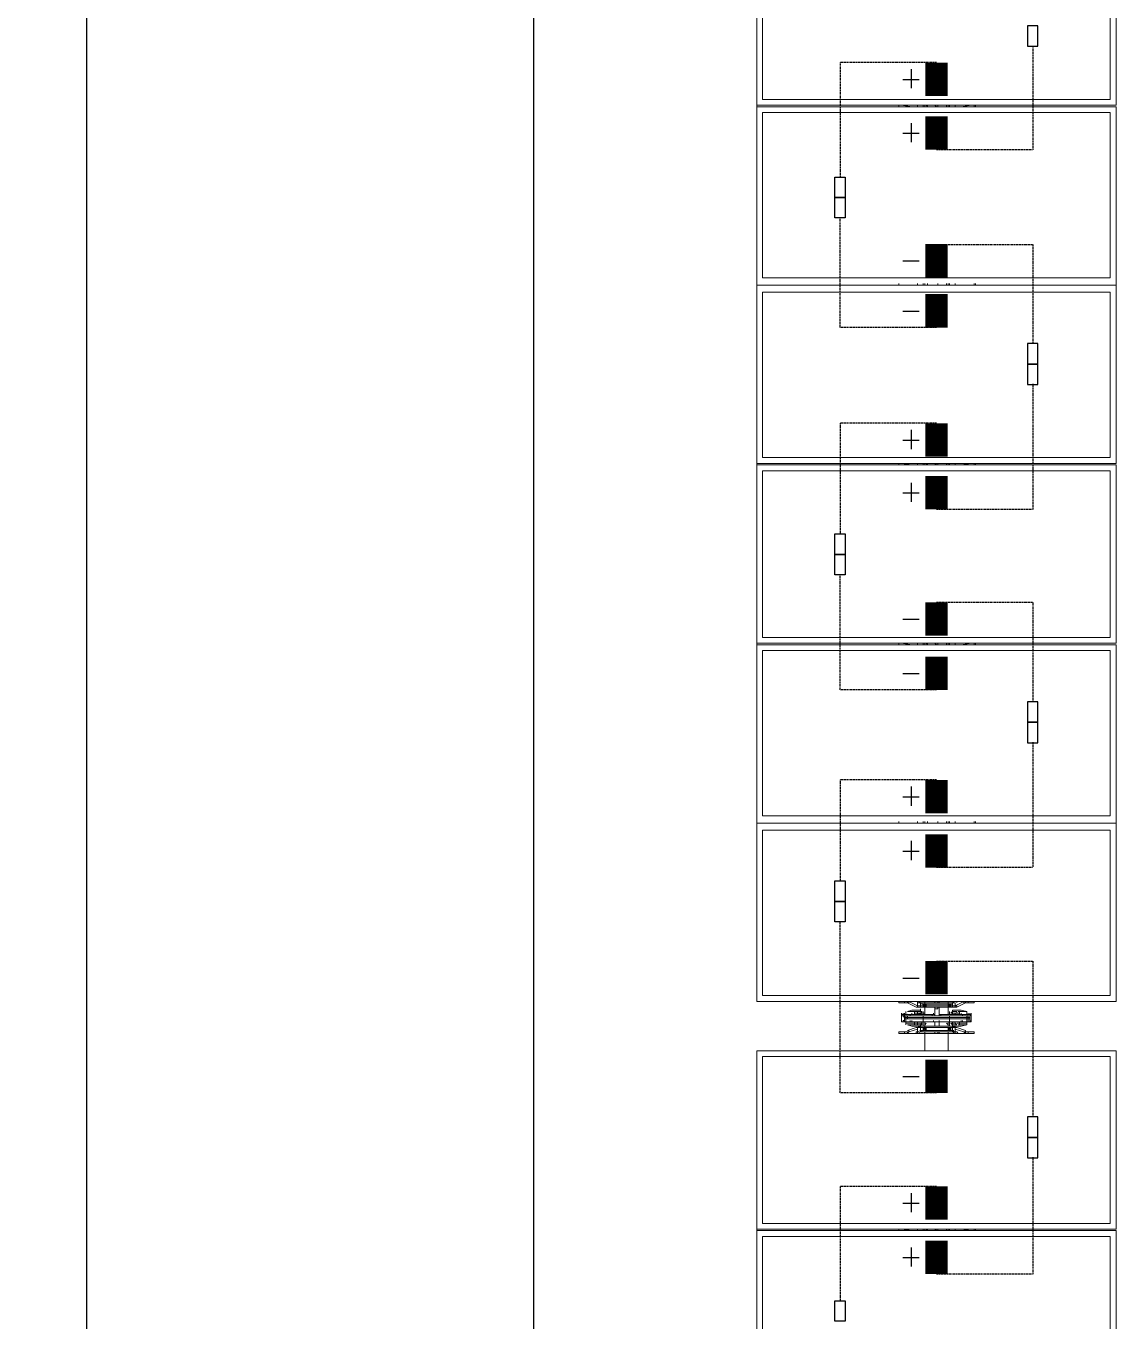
# Model space of a CAD drawing. Header units: feet. Extents: x -13743 to 68376, y -48 to 67763.
# Drawn here: x 4211.7 to 4455.3, y 66401.8 to 66691 of the extents above; entities that cross this region are included whole.
import ezdxf

# ---------------------------------------------------------------- set-up
doc = ezdxf.new("R2010")
doc.units = ezdxf.units.FT
doc.header["$MEASUREMENT"] = 0
doc.linetypes.add('HIDDEN', pattern=[0.375, 0.25, -0.125])
for name, color, linetype in [('E-HARN-COMP', 8, 'Continuous'), ('E-TRNK-CABL-NEG', 6, 'HIDDEN'), ('E-TRUNK-CABLE-POS', 6, 'HIDDEN'), ('G-ANNO-TEXT', 1, 'Continuous'), ('Polarity-Text', 7, 'Continuous')]:
    doc.layers.add(name, color=color, linetype=linetype)

# ---------------------------------------------------------------- blocks, each defined once
blk = doc.blocks.new('A$C47dfd34d')
at = {"lineweight": 5}
for points in [[(13.6994, 0.4133), (11.8445, 0.4133)], [(13.4861, 0.4067), (13.4861, 0.0067)], [(13.4928, 0.4133), (13.4928, 0)], [(15.6094, 0.4133), (13.7561, 0.4133)], [(13.4928, 0.235), (13.4945, 0.2467), (13.4945, 0.2433)], [(13.7228, 0.2233), (13.7228, 0.225), (13.7211, 0.225), (13.7194, 0.2283), (13.7211, 0.2283), (13.7228, 0.225), (13.7261, 0.225), (13.7261, 0.2283), (13.7244, 0.2283), (13.7261, 0.2283), (13.7261, 0.23), (13.7228, 0.24), (13.7228, 0.2383), (13.7211, 0.2383), (13.7194, 0.24), (13.7211, 0.24), (13.7211, 0.2433), (13.7211, 0.25), (13.7194, 0.25), (13.7194, 0.1633), (13.7211, 0.1633), (13.7211, 0.17), (13.7211, 0.1733), (13.7194, 0.1733), (13.7211, 0.175), (13.7211, 0.1733), (13.7228, 0.1733), (13.7261, 0.1833), (13.7261, 0.185), (13.7244, 0.185), (13.7261, 0.185), (13.7261, 0.1883), (13.7228, 0.1883), (13.7211, 0.1883), (13.7211, 0.2233), (13.7228, 0.2233), (13.7228, 0.2217), (13.7228, 0.22), (13.7244, 0.22), (13.7244, 0.2183), (13.7228, 0.22)], [(13.7194, 0.24), (13.7211, 0.24)], [(13.7211, 0.2383), (13.7244, 0.2283), (13.7211, 0.2283), (13.7211, 0.23), (13.7194, 0.23)], [(13.7211, 0.24), (13.7211, 0.24)], [(13.7278, 0.2217), (13.7328, 0.2217), (13.7311, 0.2217), (13.7328, 0.2217), (13.7311, 0.2217), (13.7328, 0.2217), (13.7328, 0.2417), (13.7361, 0.2417), (13.7361, 0.2217), (13.7361, 0.1717), (13.7378, 0.1717), (13.7378, 0.1683), (13.7394, 0.1683), (13.7411, 0.1667), (13.7411, 0.1683), (13.7411, 0.1783), (13.7411, 0.2), (13.7411, 0.2017), (13.7411, 0.2033), (13.7428, 0.2033)], [(13.7278, 0.2267), (13.7278, 0.225), (13.7278, 0.235), (13.7294, 0.24), (13.7294, 0.2317), (13.7311, 0.2317), (13.7311, 0.2417), (13.7294, 0.2417)], [(13.7378, 0.2433), (13.7361, 0.2433), (13.7378, 0.2433), (13.7361, 0.2433), (13.7344, 0.2433), (13.7328, 0.2433), (13.7344, 0.2433), (13.7328, 0.2433), (13.7328, 0.2417), (13.7311, 0.2417)], [(13.7344, 0.2467), (13.7328, 0.2467), (13.7328, 0.245), (13.7344, 0.245), (13.7344, 0.2433), (13.7361, 0.2433), (13.7361, 0.24)], [(13.7344, 0.245), (13.7328, 0.245), (13.7328, 0.2467), (13.7328, 0.245), (13.7344, 0.245), (13.7344, 0.2433), (13.7361, 0.2433), (13.7361, 0.2417), (13.7378, 0.2417), (13.7378, 0.2433), (13.7394, 0.245), (13.7411, 0.245), (13.7411, 0.2467), (13.7428, 0.2467)], [(13.7328, 0.2433), (13.7328, 0.235), (13.7328, 0.2433), (13.7328, 0.245), (13.7328, 0.2467), (13.7394, 0.2467), (13.7394, 0.245), (13.7394, 0.2433), (13.7378, 0.2433), (13.7394, 0.2433), (13.7378, 0.2433), (13.7394, 0.2433), (13.7378, 0.2433), (13.7361, 0.2433), (13.7378, 0.2433), (13.7394, 0.2433), (13.7378, 0.2433), (13.7394, 0.2433), (13.7394, 0.245), (13.7411, 0.245), (13.7428, 0.245), (13.7411, 0.245), (13.7428, 0.245), (13.7411, 0.245), (13.7411, 0.2467), (13.7394, 0.2467)], [(13.7328, 0.245), (13.7328, 0.245)], [(13.7328, 0.245), (13.7328, 0.245)], [(13.7344, 0.2433), (13.7361, 0.2433)], [(13.7361, 0.1667), (13.7344, 0.1667), (13.7411, 0.1667), (13.7428, 0.1667), (13.7411, 0.1667), (13.7394, 0.1683), (13.7411, 0.1683), (13.7411, 0.17), (13.7428, 0.17), (13.7411, 0.17), (13.7394, 0.17), (13.7411, 0.17), (13.7411, 0.1683), (13.7394, 0.1683), (13.7378, 0.1683), (13.7378, 0.1717), (13.7394, 0.1717), (13.7394, 0.17), (13.7394, 0.1717), (13.7378, 0.1717), (13.7361, 0.1717), (13.7361, 0.2217), (13.7361, 0.24), (13.7378, 0.24), (13.7394, 0.24), (13.7378, 0.24), (13.7394, 0.24)], [(13.7361, 0.2433), (13.7378, 0.2433)], [(13.7361, 0.2433), (13.7378, 0.2433)], [(13.7394, 0.2217), (13.7394, 0.2417), (13.7378, 0.2417), (13.7378, 0.2217), (13.7361, 0.2217), (13.7361, 0.24), (13.7378, 0.24), (13.7361, 0.24), (13.7361, 0.2217), (13.7378, 0.2217), (13.7378, 0.1917), (13.7394, 0.1917), (13.7394, 0.2217), (13.7394, 0.1917), (13.7378, 0.1917), (13.7378, 0.2217), (13.7361, 0.2217), (13.7361, 0.1917), (13.7378, 0.1917), (13.7378, 0.1717), (13.7394, 0.1717), (13.7394, 0.1917), (13.7394, 0.1717), (13.7378, 0.1717), (13.7378, 0.1917), (13.7361, 0.1917), (13.7378, 0.1917), (13.7378, 0.1717), (13.7394, 0.1717), (13.7394, 0.1917)], [(13.7378, 0.2433), (13.7394, 0.2433)], [(13.7378, 0.2433), (13.7394, 0.2433)], [(13.7378, 0.2433), (13.7394, 0.2433)], [(13.7378, 0.2433), (13.7394, 0.2433)], [(13.7378, 0.2433), (13.7394, 0.2433)], [(13.7378, 0.2433), (13.7394, 0.2433)], [(13.7378, 0.2433), (13.7394, 0.2433)], [(13.7378, 0.2433), (13.7394, 0.2433)], [(13.7378, 0.2433), (13.7394, 0.2433)], [(13.7378, 0.2433), (13.7394, 0.2433)], [(13.7394, 0.2417), (13.7394, 0.2433)], [(13.7394, 0.2433), (13.7411, 0.2433)], [(13.7394, 0.2433), (13.7411, 0.2433)], [(13.7394, 0.2433), (13.7411, 0.2433)], [(13.7394, 0.2433), (13.7411, 0.2433), (13.7411, 0.235), (13.7411, 0.2433)], [(13.7394, 0.2433), (13.7411, 0.2433)], [(13.7394, 0.2433), (13.7411, 0.2433)], [(13.7411, 0.245), (13.7411, 0.245)], [(13.7411, 0.245), (13.7411, 0.245)], [(13.7411, 0.245), (13.7411, 0.245)], [(13.7411, 0.2433), (13.7428, 0.2433)], [(13.7411, 0.2433), (13.7428, 0.2433)], [(13.7411, 0.2433), (13.7428, 0.2433)], [(13.7411, 0.2433), (13.7428, 0.2433)], [(13.7411, 0.2433), (13.7428, 0.2433)], [(13.7444, 0.2317), (13.7444, 0.23), (13.7444, 0.2283), (13.7428, 0.2283), (13.7428, 0.2317), (13.7411, 0.2317), (13.7428, 0.2317), (13.7428, 0.2283), (13.7411, 0.2283), (13.7444, 0.2283), (13.7444, 0.23), (13.7444, 0.2317), (13.7411, 0.2317), (13.7411, 0.2417), (13.7444, 0.2417), (13.7411, 0.2417), (13.7428, 0.2417)], [(13.7411, 0.2317), (13.7428, 0.2317), (13.7428, 0.2283), (13.7444, 0.2283), (13.7444, 0.23), (13.7444, 0.2233), (13.7428, 0.2233), (13.7411, 0.2283), (13.7428, 0.2283), (13.7428, 0.2233), (13.7444, 0.2233), (13.7444, 0.23), (13.7444, 0.2317), (13.7444, 0.24), (13.7461, 0.235), (13.7461, 0.225), (13.7444, 0.225), (13.7444, 0.2267), (13.7444, 0.225), (13.7461, 0.225), (13.7461, 0.235), (13.7444, 0.24), (13.7444, 0.2317), (13.7411, 0.2317), (13.7411, 0.2417), (13.7444, 0.2417)], [(13.7461, 0.235), (13.7444, 0.24), (13.7444, 0.2317), (13.7411, 0.2317), (13.7411, 0.2417)], [(13.7428, 0.24), (13.7428, 0.24)], [(13.7428, 0.24), (13.7428, 0.24)], [(13.7428, 0.24), (13.7428, 0.24)], [(13.7561, 0.2433), (13.7544, 0.2433), (13.7561, 0.2433)], [(13.7561, 0.2433), (13.7544, 0.2433), (13.7561, 0.2433)], [(13.7544, 0.24), (13.7544, 0.24)], [(13.7544, 0.24), (13.7544, 0.24)], [(13.9611, 0.235), (13.9611, 0.2467), (13.9611, 0.2433)], [(14.1661, 0.235), (14.1678, 0.2467), (14.1678, 0.2433)], [(14.3727, 0.235), (14.3744, 0.2467), (14.3744, 0.2433)], [(14.5794, 0.235), (14.5794, 0.2467), (14.5794, 0.2433)], [(14.7844, 0.235), (14.7861, 0.2467), (14.7861, 0.2433)], [(13.4928, 0.2283), (13.4945, 0.2283)], [(13.7194, 0.23), (13.7194, 0.23)], [(13.7194, 0.2283), (13.7194, 0.2283)], [(13.7211, 0.2233), (13.7211, 0.225)], [(13.7278, 0.1783), (13.7278, 0.1883), (13.7278, 0.225), (13.7261, 0.225), (13.7278, 0.225), (13.7261, 0.2283), (13.7261, 0.23)], [(13.7261, 0.225), (13.7261, 0.225)], [(13.7261, 0.225), (13.7261, 0.2217)], [(13.7278, 0.205), (13.7278, 0.2083), (13.7328, 0.2083), (13.7328, 0.2117), (13.7328, 0.21), (13.7328, 0.2117), (13.7328, 0.2367), (13.7344, 0.2367)], [(13.7278, 0.235), (13.7278, 0.225), (13.7294, 0.225), (13.7311, 0.2233), (13.7294, 0.225), (13.7311, 0.2233), (13.7311, 0.225)], [(13.7278, 0.225), (13.7278, 0.225)], [(13.7294, 0.235), (13.7294, 0.235)], [(13.7294, 0.2317), (13.7294, 0.23), (13.7294, 0.2283), (13.7311, 0.2283), (13.7311, 0.2317), (13.7328, 0.2317)], [(13.7294, 0.23), (13.7294, 0.225), (13.7294, 0.2233), (13.7311, 0.2233), (13.7311, 0.2283), (13.7328, 0.2283)], [(13.7328, 0.2233), (13.7311, 0.2233)], [(13.7328, 0.2117), (13.7328, 0.235), (13.7344, 0.235)], [(13.7394, 0.2367), (13.7411, 0.2367), (13.7411, 0.2117), (13.7394, 0.2117)], [(13.7411, 0.21), (13.7411, 0.2083), (13.7411, 0.2117), (13.7411, 0.235), (13.7428, 0.235)], [(13.7411, 0.2283), (13.7428, 0.2283), (13.7428, 0.2233), (13.7444, 0.2233), (13.7444, 0.23)], [(13.7428, 0.2233), (13.7411, 0.2233)], [(13.7428, 0.225), (13.7428, 0.2233), (13.7444, 0.225)], [(13.7444, 0.235), (13.7444, 0.235)], [(13.7444, 0.235), (13.7444, 0.235)], [(13.7494, 0.225), (13.7494, 0.225)], [(13.7494, 0.225), (13.7494, 0.225)], [(13.7511, 0.225), (13.7511, 0.225)], [(13.7511, 0.225), (13.7511, 0.225)], [(13.9611, 0.2283), (13.9628, 0.2283)], [(14.1661, 0.2283), (14.1678, 0.2283)], [(14.3727, 0.2283), (14.3744, 0.2283)], [(14.5794, 0.2283), (14.5811, 0.2283)], [(14.7844, 0.2283), (14.7861, 0.2283)], [(13.4945, 0.2217), (13.4928, 0.2217)], [(13.4928, 0.22), (13.4945, 0.22)], [(13.4945, 0.2167), (13.4928, 0.2167), (13.4945, 0.2183)], [(13.6994, 0.22), (13.7211, 0.22)], [(13.7278, 0.22), (13.7261, 0.22), (13.7244, 0.22), (13.7261, 0.22), (13.7261, 0.2217), (13.7244, 0.2217), (13.7228, 0.2217)], [(13.7228, 0.1933), (13.7228, 0.2183)], [(13.7244, 0.22), (13.7261, 0.22)], [(13.7244, 0.22), (13.7261, 0.22)], [(13.7244, 0.22), (13.7261, 0.22)], [(13.7244, 0.22), (13.7261, 0.22)], [(13.7244, 0.22), (13.7261, 0.22)], [(13.7244, 0.22), (13.7261, 0.22)], [(13.7261, 0.2183), (13.7261, 0.1933)], [(13.7311, 0.2183), (13.7294, 0.22), (13.7278, 0.22), (13.7328, 0.22)], [(13.7328, 0.21), (13.7344, 0.21)], [(13.7328, 0.21), (13.7344, 0.21)], [(13.7361, 0.2217), (13.7378, 0.2217)], [(13.7444, 0.2217), (13.7428, 0.2217), (13.7444, 0.2217), (13.7428, 0.2217), (13.7428, 0.22), (13.7411, 0.22), (13.7494, 0.22)], [(13.7411, 0.21), (13.7411, 0.2117)], [(13.7411, 0.21), (13.7411, 0.2117)], [(13.7411, 0.21), (13.7428, 0.21)], [(13.7411, 0.21), (13.7428, 0.21)], [(13.7411, 0.21), (13.7428, 0.21)], [(13.7411, 0.21), (13.7428, 0.21)], [(13.7411, 0.21), (13.7428, 0.21)], [(13.7411, 0.21), (13.7428, 0.21)], [(13.7411, 0.21), (13.7428, 0.21)], [(13.7411, 0.21), (13.7428, 0.21)], [(13.7411, 0.2083), (13.7411, 0.21)], [(13.7411, 0.21), (13.7428, 0.21)], [(13.7411, 0.21), (13.7428, 0.21)], [(13.7411, 0.21), (13.7428, 0.21)], [(13.9611, 0.2217), (13.9628, 0.2217)], [(13.9611, 0.22), (13.9628, 0.22)], [(13.9611, 0.2183), (13.9611, 0.2167), (13.9628, 0.2167)], [(14.1678, 0.2217), (14.1661, 0.2217)], [(14.1661, 0.22), (14.1678, 0.22)], [(14.1678, 0.2167), (14.1661, 0.2167), (14.1678, 0.2183)], [(14.3744, 0.2217), (14.3727, 0.2217)], [(14.3727, 0.22), (14.3744, 0.22)], [(14.3744, 0.2167), (14.3727, 0.2167), (14.3744, 0.2183)], [(14.5794, 0.2217), (14.5811, 0.2217)], [(14.5794, 0.22), (14.5811, 0.22)], [(14.5794, 0.2183), (14.5794, 0.2167), (14.5811, 0.2167)], [(14.7861, 0.2217), (14.7844, 0.2217)], [(14.7844, 0.22), (14.7861, 0.22)], [(14.7861, 0.2167), (14.7844, 0.2167), (14.7861, 0.2183)], [(13.4928, 0.2067), (13.4945, 0.2083)], [(13.4945, 0.205), (13.4928, 0.205)], [(13.4928, 0.195), (13.4945, 0.195)], [(13.7211, 0.205), (13.7194, 0.205)], [(13.7211, 0.2033), (13.7194, 0.2033)], [(13.7278, 0.2083), (13.7294, 0.2083)], [(13.7328, 0.2017), (13.7328, 0.2), (13.7328, 0.2033), (13.7278, 0.2033)], [(13.7294, 0.1933), (13.7311, 0.195)], [(13.7344, 0.2033), (13.7328, 0.2033), (13.7344, 0.2033), (13.7328, 0.2033), (13.7344, 0.2033), (13.7328, 0.2033), (13.7344, 0.2033), (13.7328, 0.2033), (13.7328, 0.1767), (13.7344, 0.1767)], [(13.7328, 0.2033), (13.7328, 0.2), (13.7328, 0.1783), (13.7344, 0.1783)], [(13.7394, 0.2083), (13.7494, 0.2083)], [(13.7494, 0.2033), (13.7394, 0.2033)], [(13.7394, 0.2017), (13.7411, 0.2017), (13.7411, 0.1767), (13.7394, 0.1767)], [(13.7411, 0.2033), (13.7411, 0.2)], [(13.7411, 0.2033), (13.7411, 0.2)], [(13.7411, 0.2033), (13.7411, 0.2)], [(13.7411, 0.2033), (13.7411, 0.2)], [(13.7411, 0.2033), (13.7428, 0.2033)], [(13.7411, 0.2033), (13.7428, 0.2033)], [(13.7411, 0.2033), (13.7411, 0.2)], [(13.7411, 0.2033), (13.7411, 0.2)], [(13.7411, 0.2033), (13.7428, 0.2033)], [(13.7411, 0.2033), (13.7428, 0.2033)], [(13.7411, 0.2033), (13.7428, 0.2033)], [(13.7411, 0.2033), (13.7428, 0.2033)], [(13.7411, 0.2033), (13.7428, 0.2033)], [(13.7411, 0.2033), (13.7428, 0.2033)], [(13.9611, 0.2067), (13.9611, 0.2083)], [(13.9611, 0.205), (13.9628, 0.205)], [(13.9611, 0.195), (13.9628, 0.195)], [(14.1661, 0.2067), (14.1678, 0.2083)], [(14.1678, 0.205), (14.1661, 0.205)], [(14.1661, 0.195), (14.1678, 0.195)], [(14.3727, 0.2067), (14.3744, 0.2083)], [(14.3744, 0.205), (14.3727, 0.205)], [(14.3727, 0.195), (14.3744, 0.195)], [(14.5794, 0.2067), (14.5794, 0.2083)], [(14.5794, 0.205), (14.5811, 0.205)], [(14.5794, 0.195), (14.5811, 0.195)], [(14.7844, 0.2067), (14.7861, 0.2083)], [(14.7861, 0.205), (14.7844, 0.205)], [(14.7844, 0.195), (14.7861, 0.195)], [(13.4945, 0.1933), (13.4928, 0.1933)], [(13.4928, 0.1917), (13.4945, 0.1917)], [(13.4945, 0.185), (13.4928, 0.185)], [(13.7211, 0.1933), (13.6994, 0.1933)], [(13.7194, 0.1817), (13.7211, 0.1833), (13.7211, 0.185), (13.7244, 0.185), (13.7211, 0.175)], [(13.7194, 0.1833), (13.7194, 0.1833)], [(13.7194, 0.1817), (13.7194, 0.1817)], [(13.7211, 0.1867), (13.7211, 0.1883)], [(13.7228, 0.1867), (13.7228, 0.1883), (13.7228, 0.19)], [(13.7244, 0.1917), (13.7261, 0.1917)], [(13.7244, 0.1917), (13.7261, 0.1917)], [(13.7244, 0.1917), (13.7261, 0.1917)], [(13.7244, 0.1917), (13.7261, 0.1917)], [(13.7244, 0.1917), (13.7261, 0.1917)], [(13.7278, 0.185), (13.7261, 0.185), (13.7278, 0.1883), (13.7261, 0.1883), (13.7278, 0.1883), (13.7294, 0.1883), (13.7311, 0.19), (13.7311, 0.1883), (13.7328, 0.1883)], [(13.7261, 0.19), (13.7261, 0.1883)], [(13.7261, 0.1883), (13.7261, 0.1883)], [(13.7261, 0.1833), (13.7261, 0.185)], [(13.7328, 0.1933), (13.7278, 0.1933)], [(13.7394, 0.1667), (13.7411, 0.1667), (13.7394, 0.1683), (13.7411, 0.1683), (13.7411, 0.1783), (13.7411, 0.1683), (13.7411, 0.1667), (13.7394, 0.1683), (13.7378, 0.1683), (13.7361, 0.1683), (13.7361, 0.1717), (13.7328, 0.1717), (13.7328, 0.1917), (13.7311, 0.1917), (13.7328, 0.1917), (13.7311, 0.1917), (13.7328, 0.1917), (13.7278, 0.1917), (13.7294, 0.1917)], [(13.7278, 0.1883), (13.7278, 0.1883)], [(13.7278, 0.1867), (13.7278, 0.1883), (13.7278, 0.1783), (13.7294, 0.1717)], [(13.7294, 0.1817), (13.7294, 0.18), (13.7311, 0.18), (13.7311, 0.1833)], [(13.7294, 0.18), (13.7294, 0.1717), (13.7311, 0.1717), (13.7311, 0.18), (13.7328, 0.18)], [(13.7328, 0.185), (13.7311, 0.185)], [(13.7378, 0.1717), (13.7361, 0.1717), (13.7361, 0.1917), (13.7361, 0.1717), (13.7361, 0.17), (13.7344, 0.17), (13.7361, 0.17)], [(13.7494, 0.1933), (13.7411, 0.1933)], [(13.7411, 0.1917), (13.7428, 0.1917), (13.7411, 0.1917)], [(13.7411, 0.1917), (13.7428, 0.1917), (13.7411, 0.1917)], [(13.7411, 0.1917), (13.7428, 0.1917), (13.7411, 0.1917), (13.7428, 0.1917), (13.7444, 0.1917), (13.7428, 0.1917), (13.7444, 0.1917)], [(13.7444, 0.1883), (13.7428, 0.19), (13.7444, 0.1883), (13.7428, 0.19), (13.7428, 0.1883), (13.7411, 0.1883)], [(13.7428, 0.185), (13.7428, 0.1833), (13.7444, 0.1833), (13.7428, 0.1833), (13.7428, 0.185), (13.7428, 0.1883), (13.7444, 0.1883), (13.7444, 0.1867), (13.7444, 0.1833), (13.7428, 0.1833), (13.7428, 0.185), (13.7428, 0.1883), (13.7444, 0.1883), (13.7444, 0.1867), (13.7444, 0.1833), (13.7444, 0.1867), (13.7444, 0.1883), (13.7428, 0.1883), (13.7428, 0.185), (13.7411, 0.185), (13.7428, 0.185), (13.7411, 0.185)], [(13.7428, 0.1833), (13.7428, 0.18), (13.7411, 0.18), (13.7444, 0.18), (13.7444, 0.1817)], [(13.7411, 0.18), (13.7411, 0.1717), (13.7444, 0.1717), (13.7444, 0.18)], [(13.7494, 0.1883), (13.7494, 0.1883)], [(13.7494, 0.1883), (13.7494, 0.1883)], [(13.7511, 0.1917), (13.7528, 0.1917)], [(13.7511, 0.1917), (13.7528, 0.1917)], [(13.7511, 0.1917), (13.7528, 0.1917)], [(13.7511, 0.1917), (13.7528, 0.1917)], [(13.7511, 0.1917), (13.7528, 0.1917)], [(13.7511, 0.1917), (13.7528, 0.1917)], [(13.7511, 0.1883), (13.7511, 0.1883)], [(13.7511, 0.1883), (13.7511, 0.1883)], [(13.7528, 0.1933), (13.7544, 0.1933)], [(13.9611, 0.1933), (13.9628, 0.1933)], [(13.9611, 0.1917), (13.9628, 0.1917)], [(13.9611, 0.185), (13.9628, 0.185)], [(14.1678, 0.1933), (14.1661, 0.1933)], [(14.1661, 0.1917), (14.1678, 0.1917)], [(14.1678, 0.185), (14.1661, 0.185)], [(14.3744, 0.1933), (14.3727, 0.1933)], [(14.3727, 0.1917), (14.3744, 0.1917)], [(14.3744, 0.185), (14.3727, 0.185)], [(14.5794, 0.1933), (14.5811, 0.1933)], [(14.5794, 0.1917), (14.5811, 0.1917)], [(14.5794, 0.185), (14.5811, 0.185)], [(14.7861, 0.1933), (14.7844, 0.1933)], [(14.7844, 0.1917), (14.7861, 0.1917)], [(14.7861, 0.185), (14.7844, 0.185)], [(13.4945, 0.17), (13.4945, 0.1667), (13.4928, 0.1783)], [(13.4945, 0.1667), (13.4945, 0.1667)], [(13.7211, 0.1733), (13.7194, 0.1733), (13.7194, 0.1717)], [(13.7211, 0.17), (13.7194, 0.17), (13.7211, 0.17)], [(13.7211, 0.1733), (13.7211, 0.1733)], [(13.7294, 0.1783), (13.7294, 0.1783)], [(13.7311, 0.1717), (13.7328, 0.1717), (13.7328, 0.1683), (13.7328, 0.1783), (13.7328, 0.1683), (13.7328, 0.1667), (13.7344, 0.1683), (13.7328, 0.1667), (13.7344, 0.1667), (13.7328, 0.1667), (13.7344, 0.1667)], [(13.7344, 0.17), (13.7328, 0.17), (13.7328, 0.1683), (13.7344, 0.1683), (13.7361, 0.1683), (13.7344, 0.1683), (13.7361, 0.1683)], [(13.7328, 0.1683), (13.7328, 0.1683)], [(13.7328, 0.1667), (13.7328, 0.1667)], [(13.7378, 0.17), (13.7361, 0.17), (13.7361, 0.1717), (13.7361, 0.17), (13.7378, 0.17), (13.7361, 0.17), (13.7378, 0.17), (13.7394, 0.17), (13.7411, 0.17), (13.7394, 0.17), (13.7378, 0.17), (13.7361, 0.17), (13.7378, 0.17), (13.7394, 0.17), (13.7378, 0.17), (13.7394, 0.17), (13.7378, 0.17), (13.7361, 0.17), (13.7378, 0.17), (13.7394, 0.17), (13.7378, 0.17), (13.7361, 0.17), (13.7378, 0.17), (13.7394, 0.17), (13.7394, 0.1717), (13.7378, 0.1717), (13.7378, 0.1683), (13.7394, 0.1683), (13.7411, 0.1667), (13.7411, 0.1683), (13.7411, 0.17), (13.7394, 0.17), (13.7411, 0.17), (13.7428, 0.17), (13.7411, 0.17), (13.7411, 0.1683), (13.7428, 0.1683)], [(13.7378, 0.1683), (13.7394, 0.1683)], [(13.7378, 0.1683), (13.7394, 0.1683)], [(13.7394, 0.1683), (13.7378, 0.1683)], [(13.7378, 0.1683), (13.7394, 0.1683)], [(13.7378, 0.1683), (13.7394, 0.1683)], [(13.7394, 0.1683), (13.7378, 0.1683)], [(13.7428, 0.1667), (13.7411, 0.1667), (13.7394, 0.1683), (13.7411, 0.1683), (13.7411, 0.1783), (13.7428, 0.1783)], [(13.7394, 0.1683), (13.7411, 0.1683)], [(13.7394, 0.1683), (13.7411, 0.1683)], [(13.7411, 0.1683), (13.7411, 0.1783)], [(13.7411, 0.1783), (13.7411, 0.1683)], [(13.7411, 0.1717), (13.7428, 0.1717)], [(13.7411, 0.1667), (13.7411, 0.1667)], [(13.7411, 0.1667), (13.7411, 0.1667)], [(13.7411, 0.1667), (13.7411, 0.1667)], [(13.7428, 0.1717), (13.7428, 0.1717)], [(13.7428, 0.1717), (13.7428, 0.1717)], [(13.7428, 0.1717), (13.7428, 0.1717)], [(13.7444, 0.1783), (13.7444, 0.1783)], [(13.7444, 0.1783), (13.7444, 0.1783)], [(13.7461, 0.1783), (13.7444, 0.1717)], [(13.7544, 0.1733), (13.7544, 0.1733)], [(13.7544, 0.1733), (13.7544, 0.1733)], [(13.7544, 0.17), (13.7544, 0.17)], [(13.7561, 0.17), (13.7544, 0.17), (13.7561, 0.17)], [(13.7544, 0.17), (13.7544, 0.17)], [(13.7561, 0.17), (13.7544, 0.17), (13.7561, 0.17)], [(13.9611, 0.17), (13.9611, 0.1667), (13.9611, 0.1783)], [(13.9611, 0.1667), (13.9611, 0.1667)], [(14.1678, 0.17), (14.1678, 0.1667), (14.1661, 0.1783)], [(14.1678, 0.1667), (14.1678, 0.1667)], [(14.3744, 0.17), (14.3744, 0.1667), (14.3727, 0.1783)], [(14.3744, 0.1667), (14.3744, 0.1667)], [(14.5794, 0.17), (14.5794, 0.1667), (14.5794, 0.1783)], [(14.5794, 0.1667), (14.5794, 0.1667)], [(14.7861, 0.17), (14.7861, 0.1667), (14.7844, 0.1783)], [(14.7861, 0.1667), (14.7861, 0.1667)], [(13.4928, 0.1633), (13.4945, 0.1633)], [(13.4928, 0.1617), (13.4945, 0.1617)], [(13.9611, 0.1633), (13.9628, 0.1633)], [(13.9611, 0.1617), (13.9628, 0.1617)], [(14.1661, 0.1633), (14.1678, 0.1633)], [(14.1661, 0.1617), (14.1678, 0.1617)], [(14.3727, 0.1633), (14.3744, 0.1633)], [(14.3727, 0.1617), (14.3744, 0.1617)], [(14.5794, 0.1633), (14.5811, 0.1633)], [(14.5794, 0.1617), (14.5811, 0.1617)], [(14.7844, 0.1633), (14.7861, 0.1633)], [(14.7844, 0.1617), (14.7861, 0.1617)]]:
    blk.add_lwpolyline(points, dxfattribs=at)
for points in [[(13.2878, 0), (13.2878, 0.4133), (13.4928, 0.4133), (13.4928, 0)], [(13.2945, 0.0067), (13.2945, 0.4067), (13.4861, 0.4067), (13.4861, 0.0067)], [(13.4945, 0), (13.4945, 0.4133), (13.6994, 0.4133), (13.6994, 0)], [(13.5011, 0.0067), (13.5011, 0.4067), (13.6928, 0.4067), (13.6928, 0.0067)], [(13.7561, 0.4133), (13.7561, 0), (13.9611, 0), (13.9611, 0.4133)], [(13.7561, 0), (13.7561, 0.4133)], [(13.9528, 0.4067), (13.9528, 0.0067), (13.7628, 0.0067), (13.7628, 0.4067)], [(13.7628, 0.0067), (13.7628, 0.4067)], [(14.1661, 0.4133), (14.1661, 0), (13.9611, 0), (13.9611, 0.4133)], [(13.9694, 0.4067), (14.1594, 0.4067), (14.1594, 0.0067), (13.9694, 0.0067)], [(14.1678, 0.4133), (14.3727, 0.4133), (14.3727, 0), (14.1678, 0)], [(14.1744, 0.4067), (14.1744, 0.0067), (14.3661, 0.0067), (14.3661, 0.4067)], [(14.3744, 0.4133), (14.5794, 0.4133), (14.5794, 0), (14.3744, 0)], [(14.3811, 0.4067), (14.3811, 0.0067), (14.5711, 0.0067), (14.5711, 0.4067)], [(14.5794, 0), (14.7844, 0), (14.7844, 0.4133), (14.5794, 0.4133)], [(14.5877, 0.0067), (14.7777, 0.0067), (14.7777, 0.4067), (14.5877, 0.4067)], [(14.7861, 0.4133), (14.7861, 0), (14.9911, 0), (14.9911, 0.4133)], [(14.9844, 0.4067), (14.9844, 0.0067), (14.7927, 0.0067), (14.7927, 0.4067)], [(13.4945, 0.25), (13.4928, 0.25)], [(13.7194, 0.2433), (13.7211, 0.2433)], [(13.7428, 0.2433), (13.7411, 0.2433), (13.7428, 0.2433), (13.7411, 0.2433), (13.7411, 0.235), (13.7411, 0.2433), (13.7411, 0.245), (13.7411, 0.2467), (13.7411, 0.245), (13.7394, 0.245), (13.7394, 0.2467), (13.7328, 0.2467), (13.7394, 0.2467), (13.7411, 0.2467), (13.7394, 0.2467), (13.7394, 0.245), (13.7394, 0.2433), (13.7394, 0.2417), (13.7394, 0.2433), (13.7411, 0.2433), (13.7394, 0.2433), (13.7411, 0.2433), (13.7411, 0.235), (13.7411, 0.2433), (13.7411, 0.245), (13.7394, 0.245), (13.7411, 0.245), (13.7394, 0.245), (13.7411, 0.245), (13.7411, 0.2433)], [(13.7361, 0.2433), (13.7344, 0.2433)], [(13.7378, 0.2417), (13.7361, 0.2417), (13.7378, 0.2417), (13.7378, 0.2433), (13.7394, 0.245), (13.7411, 0.245), (13.7411, 0.2467), (13.7428, 0.2467), (13.7411, 0.2467), (13.7411, 0.245), (13.7394, 0.245), (13.7378, 0.2433)], [(13.7361, 0.2433), (13.7361, 0.24), (13.7361, 0.2433), (13.7378, 0.2433)], [(13.7378, 0.2417), (13.7378, 0.2217), (13.7394, 0.2217), (13.7394, 0.2417)], [(13.7378, 0.2417), (13.7378, 0.2217), (13.7394, 0.2217), (13.7394, 0.2417)], [(13.7511, 0.2283), (13.7494, 0.2283), (13.7494, 0.23), (13.7544, 0.24), (13.7544, 0.2433), (13.7544, 0.25), (13.7561, 0.25), (13.7544, 0.25), (13.7544, 0.2433), (13.7544, 0.24), (13.7544, 0.2383), (13.7561, 0.2383), (13.7511, 0.2283), (13.7511, 0.225), (13.7544, 0.225), (13.7544, 0.2233), (13.7544, 0.1883), (13.7528, 0.1883), (13.7528, 0.19), (13.7528, 0.1917), (13.7511, 0.1917), (13.7511, 0.19), (13.7528, 0.19), (13.7528, 0.1883), (13.7544, 0.1883), (13.7544, 0.2233), (13.7528, 0.2233), (13.7528, 0.2217), (13.7528, 0.2233), (13.7544, 0.2233), (13.7544, 0.225), (13.7511, 0.225), (13.7511, 0.2283), (13.7494, 0.2283), (13.7494, 0.225), (13.7511, 0.225), (13.7494, 0.225), (13.7494, 0.1883), (13.7511, 0.1883), (13.7494, 0.1883), (13.7494, 0.185), (13.7494, 0.1833), (13.7494, 0.185), (13.7511, 0.185), (13.7511, 0.1883), (13.7544, 0.1883), (13.7511, 0.1883), (13.7511, 0.185), (13.7511, 0.1833), (13.7494, 0.1833), (13.7544, 0.1733), (13.7544, 0.175), (13.7561, 0.175), (13.7511, 0.185), (13.7494, 0.185), (13.7494, 0.1883), (13.7511, 0.1883), (13.7494, 0.1883), (13.7494, 0.225), (13.7511, 0.225), (13.7511, 0.2217), (13.7528, 0.2217), (13.7511, 0.2217), (13.7511, 0.22), (13.7528, 0.22), (13.7511, 0.22), (13.7528, 0.22), (13.7511, 0.22), (13.7528, 0.22), (13.7511, 0.22), (13.7528, 0.22), (13.7511, 0.22), (13.7528, 0.22), (13.7511, 0.2183), (13.7511, 0.22), (13.7511, 0.2217), (13.7511, 0.225), (13.7494, 0.225), (13.7494, 0.2283), (13.7494, 0.23), (13.7494, 0.2283)], [(13.7561, 0.2267), (13.7544, 0.225), (13.7544, 0.2283), (13.7511, 0.2283), (13.7494, 0.2283), (13.7494, 0.23), (13.7544, 0.24), (13.7544, 0.2383), (13.7561, 0.2383), (13.7511, 0.2283), (13.7544, 0.2283), (13.7544, 0.225)], [(13.7561, 0.24), (13.7544, 0.24)], [(13.9628, 0.25), (13.9611, 0.25)], [(14.1678, 0.25), (14.1661, 0.25)], [(14.3744, 0.25), (14.3727, 0.25)], [(14.5811, 0.25), (14.5794, 0.25)], [(14.7861, 0.25), (14.7844, 0.25)], [(13.7394, 0.2117), (13.7411, 0.2117), (13.7411, 0.2367), (13.7394, 0.2367), (13.7411, 0.2367), (13.7411, 0.2117)], [(13.7411, 0.2117), (13.7411, 0.2083), (13.7411, 0.21), (13.7428, 0.21), (13.7411, 0.21), (13.7411, 0.2083), (13.7411, 0.2117), (13.7411, 0.21), (13.7411, 0.2117), (13.7411, 0.235), (13.7428, 0.235), (13.7411, 0.235), (13.7411, 0.2117), (13.7411, 0.21)], [(13.7411, 0.2233), (13.7428, 0.2233), (13.7444, 0.225), (13.7428, 0.2233), (13.7444, 0.225), (13.7428, 0.2233)], [(13.7444, 0.225), (13.7428, 0.2233), (13.7428, 0.225), (13.7428, 0.2233), (13.7444, 0.225), (13.7428, 0.2233)], [(13.7461, 0.225), (13.7461, 0.235), (13.7461, 0.225), (13.7478, 0.225)], [(13.7561, 0.2283), (13.7561, 0.23), (13.7561, 0.2283), (13.7544, 0.2283)], [(13.7561, 0.2233), (13.7561, 0.225)], [(13.7244, 0.2217), (13.7228, 0.22), (13.7244, 0.2183), (13.7261, 0.22)], [(13.7244, 0.2217), (13.7228, 0.2217), (13.7228, 0.22), (13.7228, 0.2183), (13.7244, 0.2183), (13.7261, 0.2183), (13.7261, 0.22), (13.7261, 0.2217)], [(13.7261, 0.22), (13.7244, 0.22)], [(13.7361, 0.1917), (13.7361, 0.2217), (13.7328, 0.2217), (13.7328, 0.1917)], [(13.7344, 0.21), (13.7328, 0.21), (13.7328, 0.2083), (13.7328, 0.21)], [(13.7378, 0.2217), (13.7378, 0.1917), (13.7394, 0.1917), (13.7394, 0.2217)], [(13.7444, 0.2217), (13.7428, 0.2217), (13.7411, 0.2217), (13.7428, 0.2217), (13.7428, 0.22), (13.7411, 0.22), (13.7494, 0.22), (13.7411, 0.22), (13.7428, 0.22), (13.7428, 0.2217), (13.7411, 0.2217), (13.7428, 0.2217)], [(13.7428, 0.2217), (13.7411, 0.2217)], [(13.7428, 0.21), (13.7411, 0.21), (13.7411, 0.2083), (13.7411, 0.21), (13.7428, 0.21), (13.7411, 0.21)], [(13.7511, 0.2217), (13.7494, 0.22), (13.7511, 0.2183), (13.7528, 0.22)], [(13.7511, 0.2183), (13.7528, 0.2183), (13.7528, 0.22), (13.7528, 0.2217), (13.7511, 0.2217), (13.7494, 0.2217), (13.7494, 0.22), (13.7494, 0.2183)], [(13.7511, 0.2217), (13.7494, 0.22), (13.7511, 0.2183), (13.7528, 0.22)], [(13.7511, 0.2183), (13.7528, 0.2183), (13.7528, 0.22), (13.7528, 0.2217), (13.7511, 0.2217), (13.7494, 0.2217), (13.7494, 0.22), (13.7494, 0.2183)], [(13.7511, 0.22), (13.7511, 0.2183), (13.7528, 0.22), (13.7528, 0.2217), (13.7528, 0.22), (13.7511, 0.22), (13.7528, 0.22), (13.7511, 0.22), (13.7528, 0.22), (13.7511, 0.22), (13.7528, 0.22), (13.7511, 0.22), (13.7528, 0.22)], [(13.7511, 0.1933), (13.7528, 0.1933), (13.7528, 0.2183), (13.7528, 0.1933), (13.7511, 0.1933), (13.7511, 0.1917), (13.7511, 0.19), (13.7528, 0.19), (13.7528, 0.1917), (13.7511, 0.1917), (13.7528, 0.1917), (13.7511, 0.1917), (13.7528, 0.1917), (13.7511, 0.1917), (13.7528, 0.1917), (13.7511, 0.1917), (13.7528, 0.1917), (13.7511, 0.1917), (13.7511, 0.1933), (13.7511, 0.2183)], [(13.7544, 0.22), (13.7528, 0.22), (13.7544, 0.22), (13.7561, 0.22)], [(13.7211, 0.2083), (13.7194, 0.2083)], [(13.7494, 0.2083), (13.7394, 0.2083), (13.7494, 0.2083), (13.7478, 0.2083), (13.7478, 0.205), (13.7494, 0.205), (13.7478, 0.205), (13.7478, 0.2083)], [(13.7394, 0.2033), (13.7494, 0.2033)], [(13.7394, 0.2017), (13.7411, 0.2017), (13.7411, 0.1767), (13.7394, 0.1767), (13.7411, 0.1767), (13.7411, 0.2017)], [(13.7428, 0.2033), (13.7411, 0.2033), (13.7428, 0.2033), (13.7411, 0.2033), (13.7428, 0.2033), (13.7411, 0.2033), (13.7428, 0.2033), (13.7411, 0.2033), (13.7411, 0.2017), (13.7411, 0.2), (13.7411, 0.1783), (13.7428, 0.1783), (13.7411, 0.1783), (13.7411, 0.2), (13.7411, 0.2017), (13.7411, 0.2033)], [(13.7428, 0.2033), (13.7411, 0.2033)], [(13.7428, 0.2033), (13.7411, 0.2033)], [(13.7561, 0.2083), (13.7544, 0.2083)], [(13.7561, 0.2083), (13.7544, 0.2083)], [(13.7544, 0.205), (13.7561, 0.205)], [(13.7544, 0.2033), (13.7561, 0.2033)], [(13.7194, 0.185), (13.7211, 0.185), (13.7228, 0.1883), (13.7211, 0.1883)], [(13.7244, 0.19), (13.7261, 0.1917), (13.7261, 0.1933), (13.7244, 0.1933), (13.7228, 0.1933), (13.7228, 0.1917), (13.7228, 0.19)], [(13.7244, 0.1933), (13.7228, 0.1917), (13.7244, 0.19), (13.7261, 0.1917)], [(13.7244, 0.1933), (13.7228, 0.1933), (13.7228, 0.1917), (13.7228, 0.19), (13.7244, 0.19), (13.7261, 0.19), (13.7261, 0.1917), (13.7261, 0.1933)], [(13.7261, 0.1917), (13.7244, 0.1917)], [(13.7261, 0.1917), (13.7244, 0.1917)], [(13.7294, 0.1883), (13.7311, 0.19)], [(13.7294, 0.1833), (13.7294, 0.1883), (13.7311, 0.1883), (13.7311, 0.185)], [(13.7411, 0.1933), (13.7494, 0.1933)], [(13.7444, 0.1917), (13.7428, 0.1917), (13.7411, 0.1917), (13.7428, 0.1917)], [(13.7428, 0.19), (13.7444, 0.1883), (13.7428, 0.19), (13.7444, 0.1883), (13.7428, 0.19), (13.7444, 0.1883), (13.7428, 0.19), (13.7428, 0.1883), (13.7411, 0.1883), (13.7428, 0.1883)], [(13.7428, 0.18), (13.7428, 0.1833), (13.7428, 0.18), (13.7411, 0.18)], [(13.7444, 0.1717), (13.7444, 0.18), (13.7411, 0.18), (13.7411, 0.1717)], [(13.7444, 0.1717), (13.7444, 0.18), (13.7411, 0.18), (13.7411, 0.1717)], [(13.7444, 0.1867), (13.7444, 0.1883), (13.7461, 0.1883), (13.7461, 0.1783), (13.7461, 0.1883), (13.7461, 0.1783), (13.7444, 0.1717), (13.7461, 0.1783), (13.7461, 0.1883), (13.7444, 0.1883)], [(13.7444, 0.18), (13.7444, 0.1817)], [(13.7511, 0.1933), (13.7494, 0.1917), (13.7511, 0.19), (13.7528, 0.1917)], [(13.7511, 0.19), (13.7528, 0.19), (13.7528, 0.1917), (13.7528, 0.1933), (13.7511, 0.1933), (13.7494, 0.1933), (13.7494, 0.1917), (13.7494, 0.19)], [(13.7511, 0.1933), (13.7494, 0.1917), (13.7511, 0.19), (13.7528, 0.1917)], [(13.7511, 0.19), (13.7528, 0.19), (13.7528, 0.1917), (13.7528, 0.1933), (13.7511, 0.1933), (13.7494, 0.1933), (13.7494, 0.1917), (13.7494, 0.19)], [(13.7561, 0.1867), (13.7544, 0.1883), (13.7544, 0.185), (13.7511, 0.185), (13.7561, 0.175), (13.7544, 0.175), (13.7544, 0.1733), (13.7494, 0.1833), (13.7511, 0.1833), (13.7511, 0.185), (13.7544, 0.185), (13.7544, 0.1883), (13.7561, 0.1867), (13.7561, 0.1883)], [(13.7528, 0.1917), (13.7511, 0.1917)], [(13.7511, 0.19), (13.7511, 0.1883)], [(13.7528, 0.1933), (13.7528, 0.1917)], [(13.7544, 0.1933), (13.7561, 0.1933)], [(13.7544, 0.1867), (13.7544, 0.1883)], [(13.7544, 0.1833), (13.7561, 0.1833), (13.7561, 0.185), (13.7561, 0.1833)], [(13.7361, 0.1683), (13.7344, 0.1683)], [(13.7344, 0.1667), (13.7394, 0.1667), (13.7411, 0.1667), (13.7394, 0.1667), (13.7411, 0.1667)], [(13.7378, 0.1683), (13.7394, 0.1683)], [(13.7428, 0.1717), (13.7411, 0.1717)], [(13.7428, 0.1683), (13.7411, 0.1683), (13.7411, 0.17), (13.7428, 0.17), (13.7411, 0.17), (13.7411, 0.1683)], [(13.7561, 0.1733), (13.7544, 0.1733), (13.7544, 0.1717), (13.7544, 0.17), (13.7544, 0.1633), (13.7561, 0.1633), (13.7544, 0.1633), (13.7544, 0.17), (13.7544, 0.1717), (13.7544, 0.1733)]]:
    blk.add_lwpolyline(points, close=True, dxfattribs=at)

msp = doc.modelspace()

# ---------------------------------------------------------------- linework, layer by layer
at = {"layer": 'E-HARN-COMP'}
for points in [[(4437.83, 66691.05), (4435.5, 66691.05), (4435.5, 66686.49), (4437.83, 66686.49)], [(4392.43, 66657.28), (4394.76, 66657.28), (4394.76, 66652.71), (4392.43, 66652.71)], [(4392.43, 66652.71), (4394.76, 66652.71), (4394.76, 66648.15), (4392.43, 66648.15)], [(4437.83, 66620.09), (4435.5, 66620.09), (4435.5, 66615.53), (4437.83, 66615.53)], [(4437.83, 66615.53), (4435.5, 66615.53), (4435.5, 66610.97), (4437.83, 66610.97)], [(4392.43, 66577.59), (4394.76, 66577.59), (4394.76, 66573.03), (4392.43, 66573.03)], [(4392.43, 66573.03), (4394.76, 66573.03), (4394.76, 66568.46), (4392.43, 66568.46)], [(4437.83, 66540.09), (4435.5, 66540.09), (4435.5, 66535.53), (4437.83, 66535.53)], [(4437.83, 66535.53), (4435.5, 66535.53), (4435.5, 66530.97), (4437.83, 66530.97)], [(4392.43, 66500.09), (4394.76, 66500.09), (4394.76, 66495.53), (4392.43, 66495.53)], [(4392.43, 66495.53), (4394.76, 66495.53), (4394.76, 66490.96), (4392.43, 66490.96)], [(4437.83, 66447.39), (4435.5, 66447.39), (4435.5, 66442.83), (4437.83, 66442.83)], [(4437.83, 66442.83), (4435.5, 66442.83), (4435.5, 66438.26), (4437.83, 66438.26)], [(4392.43, 66406.36), (4394.76, 66406.36), (4394.76, 66401.8), (4392.43, 66401.8)]]:
    msp.add_lwpolyline(points, close=True, dxfattribs=at)
at = {"layer": 'E-HARN-COMP', "const_width": 5}
for points in [[(4415.13, 66682.87), (4415.13, 66675.42)], [(4415.13, 66663.38), (4415.13, 66670.84)], [(4415.13, 66642.35), (4415.13, 66634.9)], [(4415.13, 66623.68), (4415.13, 66631.14)], [(4415.13, 66602.3), (4415.13, 66594.85)], [(4415.13, 66583.07), (4415.13, 66590.53)], [(4415.13, 66562.35), (4415.13, 66554.9)], [(4415.13, 66542.76), (4415.13, 66550.22)], [(4415.13, 66522.67), (4415.13, 66515.21)], [(4415.13, 66503.07), (4415.13, 66510.53)], [(4415.13, 66482.2), (4415.13, 66474.74)], [(4415.13, 66452.75), (4415.13, 66460.21)], [(4415.13, 66431.88), (4415.13, 66424.42)], [(4415.13, 66412.28), (4415.13, 66419.73)]]:
    msp.add_lwpolyline(points, dxfattribs=at)
at = {"layer": 'E-TRNK-CABL-NEG', "ltscale": 0.1}
for points in [[(4415.13, 66623.68), (4393.6, 66623.68), (4393.6, 66648)], [(4415.13, 66642.2), (4436.67, 66642.2), (4436.67, 66620.09)], [(4415.13, 66542.76), (4393.6, 66542.76), (4393.6, 66568.46)], [(4415.13, 66562.35), (4436.67, 66562.35), (4436.67, 66540.09)], [(4415.13, 66452.75), (4393.6, 66452.75), (4393.6, 66490.96)], [(4415.13, 66482.2), (4436.67, 66482.2), (4436.67, 66447.39)]]:
    msp.add_lwpolyline(points, dxfattribs=at)
at = {"layer": 'E-TRUNK-CABLE-POS', "ltscale": 0.1}
for points in [[(4436.67, 66686.49), (4436.67, 66663.38), (4415.13, 66663.38)], [(4415.13, 66682.87), (4393.6, 66682.87), (4393.6, 66657.28)], [(4436.67, 66611.12), (4436.67, 66583.07), (4415.13, 66583.07)], [(4415.13, 66602.3), (4393.6, 66602.3), (4393.6, 66577.44)], [(4436.67, 66531.12), (4436.67, 66503.07), (4415.13, 66503.07)], [(4415.13, 66522.67), (4393.6, 66522.67), (4393.6, 66499.94)], [(4436.67, 66438.41), (4436.67, 66412.28), (4415.13, 66412.28)], [(4415.13, 66431.88), (4393.6, 66431.88), (4393.6, 66406.21)]]:
    msp.add_lwpolyline(points, dxfattribs=at)
at = {"layer": 'G-ANNO-TEXT', "flags": 128}
for points in [[(4238.98, 63979.85, -0.298343), (4225.33, 63998.36), (4225.33, 65647.29, 0.298343), (4211.69, 65665.8, 0.298343), (4225.33, 65684.3), (4225.33, 67603.9, -0.298343), (4238.98, 67622.41)], [(4338.84, 66322.31, -0.298343), (4325.2, 66340.82), (4325.2, 66897.48, 0.298343), (4311.55, 66915.98, 0.298343), (4325.2, 66934.49), (4325.2, 67433.33, -0.298343), (4338.84, 67451.83)]]:
    msp.add_lwpolyline(points, format="xyb", dxfattribs=at)
at = {"layer": 'Polarity-Text'}
for p, q in [((4409.48, 66681.38), (4409.48, 66677.11)), ((4407.67, 66679.11), (4411.29, 66679.11)), ((4407.67, 66667.07), (4411.29, 66667.07)), ((4409.48, 66669.35), (4409.48, 66665.07)), ((4407.67, 66638.55), (4411.29, 66638.55)), ((4407.67, 66627.33), (4411.29, 66627.33)), ((4409.48, 66600.82), (4409.48, 66596.54)), ((4407.67, 66598.54), (4411.29, 66598.54)), ((4409.48, 66589.04), (4409.48, 66584.76)), ((4407.67, 66586.76), (4411.29, 66586.76)), ((4407.67, 66558.55), (4411.29, 66558.55)), ((4407.67, 66546.41), (4411.29, 66546.41)), ((4409.48, 66521.18), (4409.48, 66516.9)), ((4407.67, 66518.9), (4411.29, 66518.9)), ((4409.48, 66509.04), (4409.48, 66504.76)), ((4407.67, 66506.76), (4411.29, 66506.76)), ((4407.67, 66478.39), (4411.29, 66478.39)), ((4407.67, 66456.4), (4411.29, 66456.4)), ((4409.48, 66430.39), (4409.48, 66426.11)), ((4407.67, 66428.11), (4411.29, 66428.11)), ((4409.48, 66418.24), (4409.48, 66413.97)), ((4407.67, 66415.97), (4411.29, 66415.97))]:
    msp.add_line(p, q, dxfattribs=at)

# ---------------------------------------------------------------- block references
at = {"xscale": 194.318304, "yscale": 194.318304, "zscale": 194.318304, "rotation": 90}
msp.add_blockref('A$C47dfd34d', (4455.29, 63800.12), dxfattribs=at)

doc.saveas('drawing.dxf')
